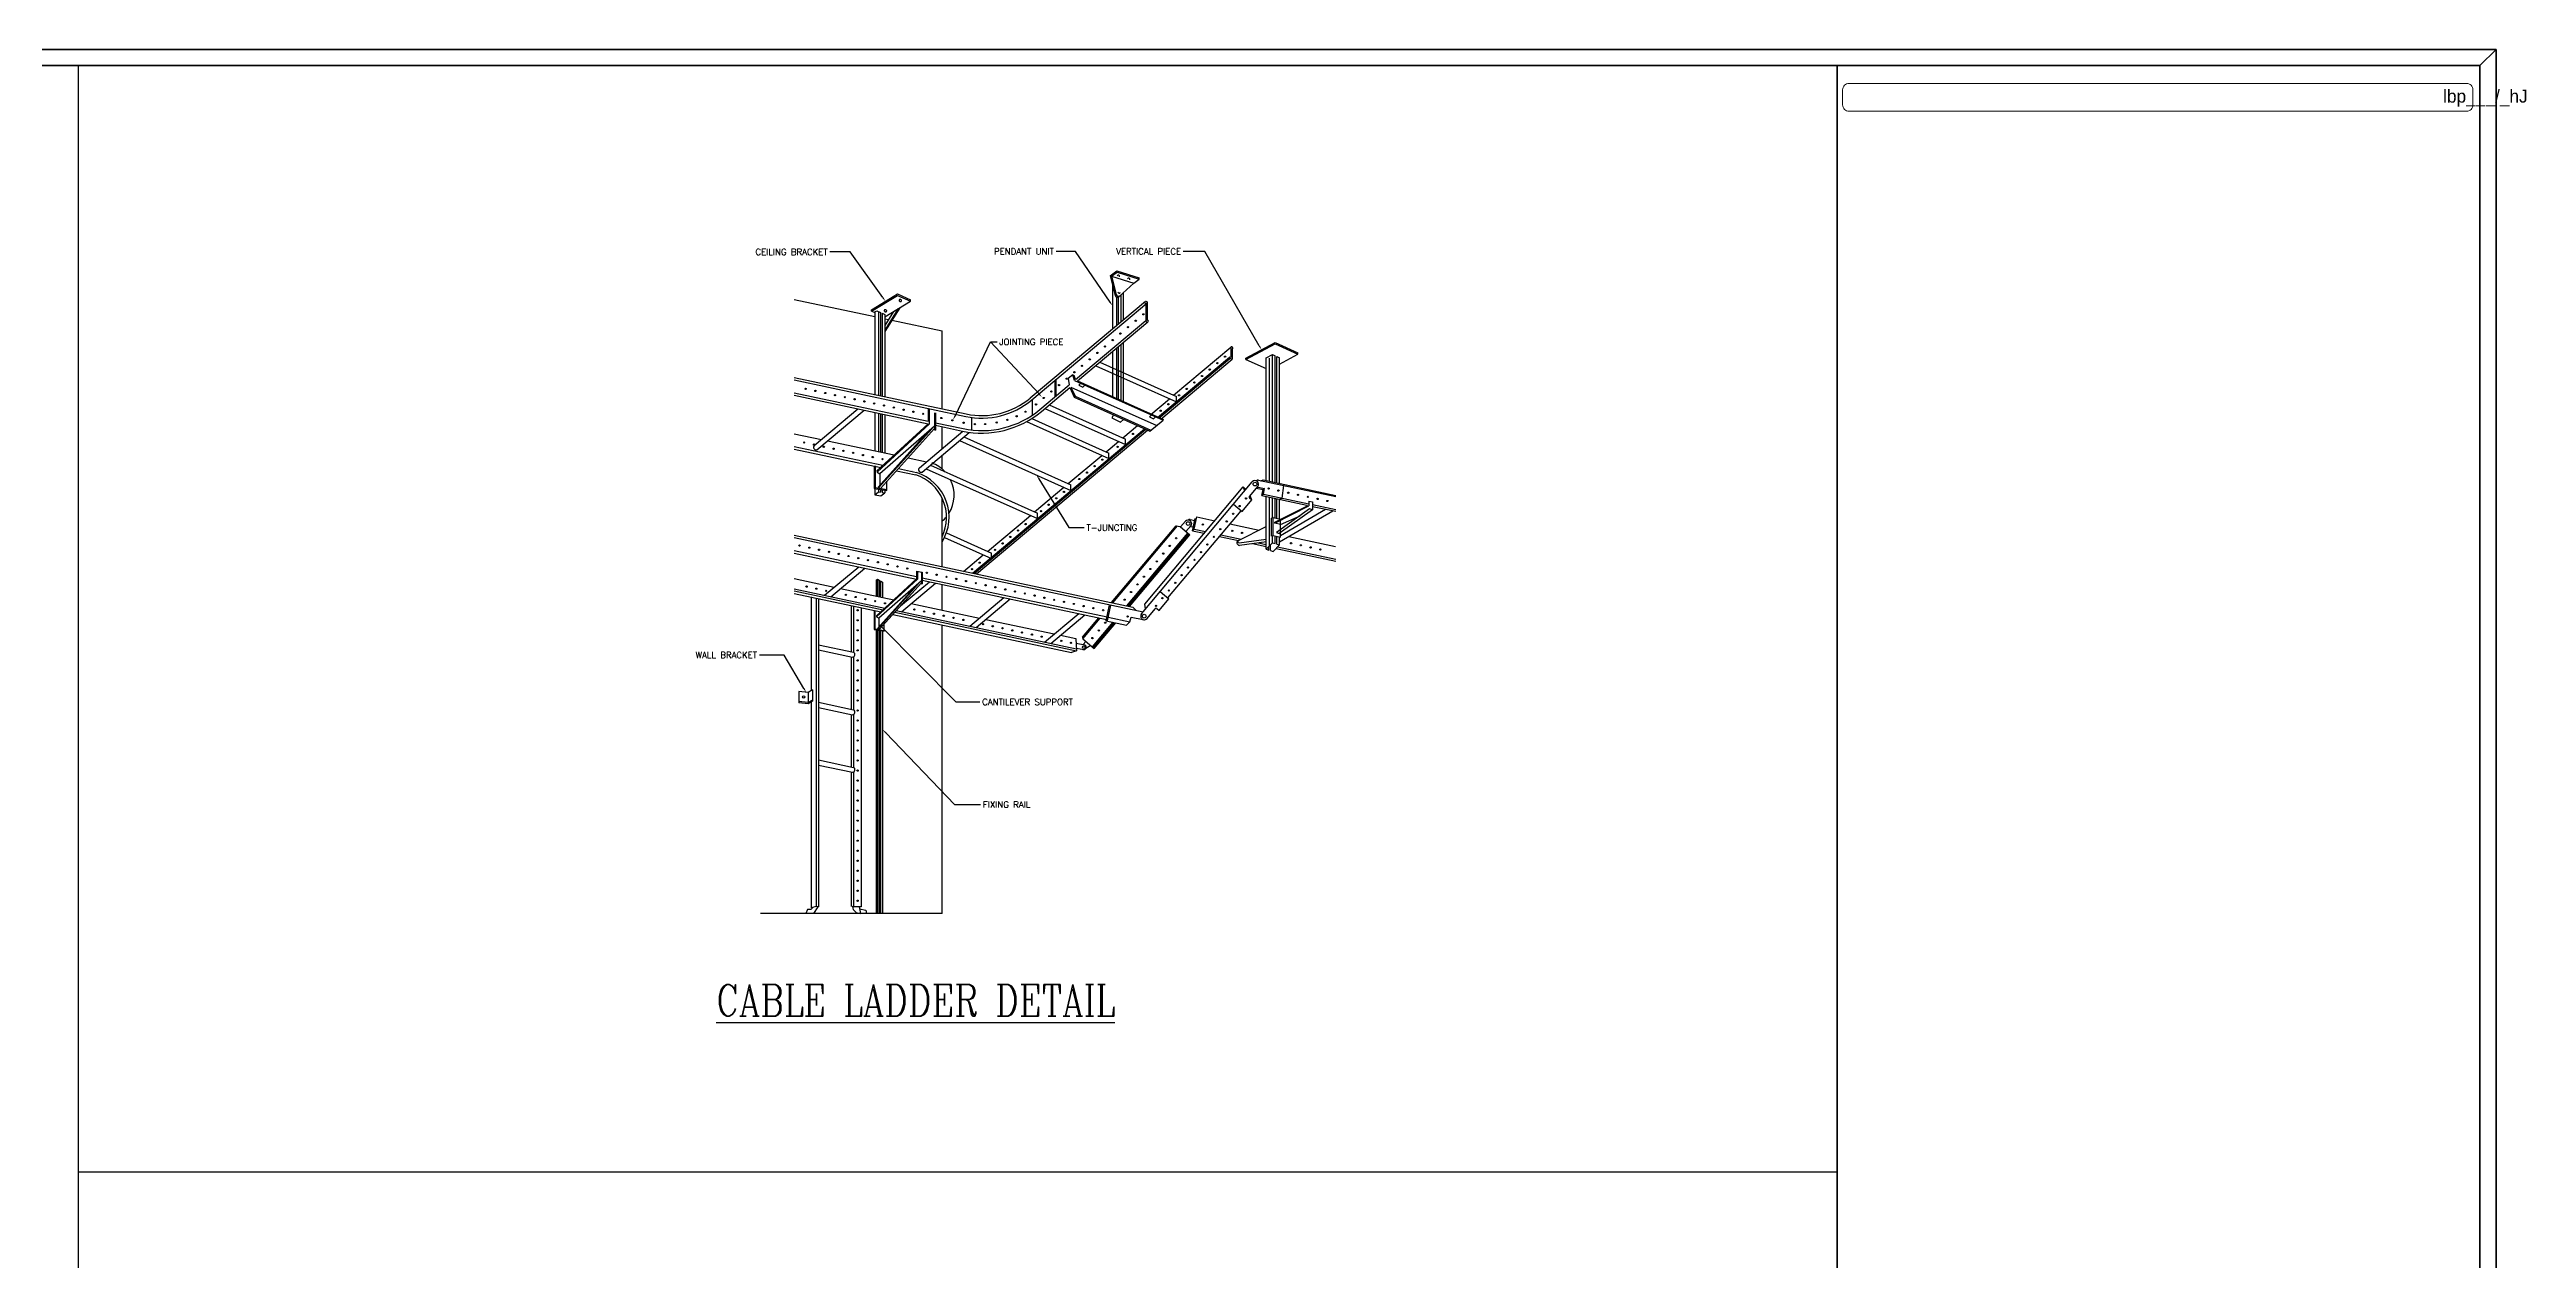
# Model space of a CAD drawing. Extents: x -508 to 92, y -98 to -31.
# Drawn here: x -103.3 to -41, y -61.6 to -31.1 of the extents above; entities that cross this region are included whole.
import ezdxf
from ezdxf.enums import TextEntityAlignment as Align

# ---------------------------------------------------------------- set-up
doc = ezdxf.new("R2010")
doc.units = 0
doc.header["$MEASUREMENT"] = 0
doc.linetypes.add('DASHED', pattern=[19.05, 12.7, -6.35])
doc.layers.get('0').update_dxf_attribs({"linetype": 'CONTINUOUS', "lineweight": 30})
doc.layers.add('E-P-TXT', color=11, linetype='CONTINUOUS')
doc.layers.add('UG-BORDER', color=20, linetype='CONTINUOUS', lineweight=80)
doc.layers.add('UG-Khartosha', color=11, linetype='CONTINUOUS', lineweight=20)
doc.styles.add('ARAB', font='sosa.shx', dxfattribs={"width": 0.9, "height": 0.07})
doc.styles.add('ROMANC', font='ROMANC')
doc.styles.add('S', font='ROMANS')

# ---------------------------------------------------------------- blocks, each defined once
blk = doc.blocks.new('A$C476D1BCC')
at = {"layer": 'UG-Khartosha', "color": 14}
blk.add_lwpolyline([(-0.15879, -0.00448), (-0.00341, -0.00448, -0.414214), (-0.00178, -0.00611), (-0.00178, -0.00985, -0.414214), (-0.00341, -0.01148), (-0.15879, -0.01148, -0.414214), (-0.16042, -0.00985), (-0.16042, -0.00611, -0.414214)], format="xyb", close=True, dxfattribs=at)
at = {"layer": 'UG-Khartosha', "style": 'ARAB'}
blk.add_text('lbp___/_hJ', height=0.003256, dxfattribs=at).set_placement((-0.00929, -0.00931))

msp = doc.modelspace()

# ---------------------------------------------------------------- linework, layer by layer
for p, q in [((-83.165, -36.234, 0.535), (-83.673, -36.234, 0.535)), ((-82.34, -37.385, 0.535), (-83.165, -36.234, 0.535)), ((-77.493, -36.223, 0.535), (-77.979, -36.223, 0.535)), ((-76.621, -37.5, 0.535), (-77.493, -36.223, 0.535)), ((-76.622, -36.836, 0.535), (-76.45, -36.711, 0.535)), ((-76.586, -36.849, 0.535), (-76.445, -36.746, 0.535)), ((-76.45, -36.711, 0.535), (-75.891, -36.884, 0.535)), ((-76.445, -36.746, 0.535), (-75.887, -36.919, 0.535)), ((-74.234, -36.223, 0.535), (-74.777, -36.223, 0.535)), ((-72.865, -38.599, 0.535), (-74.234, -36.223, 0.535)), ((-82.622, -37.69, 0.535), (-81.973, -37.294, 0.535)), ((-82.622, -37.725, 0.535), (-81.972, -37.329, 0.535)), ((-81.973, -37.294, 0.535), (-81.647, -37.441, 0.535)), ((-81.972, -37.329, 0.535), (-81.647, -37.476, 0.535)), ((-76.622, -36.836, 0.535), (-76.495, -37.33, 0.535)), ((-76.586, -36.849, 0.535), (-76.027, -37.023, 0.535)), ((-76.586, -36.849, 0.535), (-76.469, -37.306, 0.535)), ((-76.557, -37.087, 0.535), (-76.557, -38.169, 0.535)), ((-76.463, -37.37, 0.535), (-76.463, -38.089, 0.535)), ((-76.415, -37.375, 0.535), (-76.415, -38.05, 0.535)), ((-76.027, -37.023, 0.535), (-76.391, -37.361, 0.535)), ((-76.352, -37.325, 0.535), (-76.352, -37.997, 0.535)), ((-76.289, -37.271, 0.535), (-76.289, -37.944, 0.535)), ((-76.027, -37.023, 0.535), (-75.887, -36.919, 0.535)), ((-75.887, -36.919, 0.535), (-75.891, -36.884, 0.535)), ((-84.57, -37.433, 0.535), (-82.545, -37.864, 0.535)), ((-82.622, -37.725, 0.535), (-82.622, -37.69, 0.535)), ((-82.622, -37.725, 0.535), (-82.545, -37.76, 0.535)), ((-82.545, -37.742, 0.535), (-82.494, -37.715, 0.535)), ((-82.545, -37.742, 0.535), (-82.545, -39.823, 0.535)), ((-82.494, -37.715, 0.535), (-82.403, -37.756, 0.535)), ((-82.451, -37.739, 0.535), (-82.451, -39.843, 0.535)), ((-82.403, -37.756, 0.535), (-82.403, -39.853, 0.535)), ((-82.356, -37.777, 0.535), (-82.356, -39.863, 0.535)), ((-82.356, -37.777, 0.535), (-82.293, -37.806, 0.535)), ((-82.293, -37.87, 0.535), (-81.647, -37.476, 0.535)), ((-81.916, -37.64, 0.535), (-82.293, -38.241, 0.535)), ((-81.952, -37.662, 0.535), (-82.293, -38.206, 0.535)), ((-82.073, -37.735, 0.535), (-82.293, -38.087, 0.535)), ((-82.293, -37.806, 0.535), (-82.293, -39.876, 0.535)), ((-82.293, -37.918, 0.535), (-82.199, -37.938, 0.535)), ((-82.114, -37.956, 0.535), (-80.849, -38.225, 0.535)), ((-81.647, -37.476, 0.535), (-81.647, -37.441, 0.535)), ((-78.634, -39.911, 0.535), (-75.733, -37.477, 0.535)), ((-78.594, -39.96, 0.535), (-75.695, -37.528, 0.535)), ((-77.491, -39.446, 0.535), (-75.72, -37.96, 0.535)), ((-77.437, -39.483, 0.535), (-75.667, -37.998, 0.535)), ((-75.72, -37.548, 0.535), (-75.72, -37.966, 0.535)), ((-75.688, -37.518, 0.535), (-75.688, -37.945, 0.535)), ((-80.849, -40.183, 0.535), (-80.849, -38.225, 0.535)), ((-80.522, -40.365, 0.535), (-79.628, -38.498, 0.535)), ((-78.409, -39.81, 0.535), (-79.628, -38.498, 0.535)), ((-79.628, -38.498, 0.535), (-79.467, -38.498, 0.535)), ((-76.415, -38.626, 0.535), (-76.415, -39.94, 0.535)), ((-76.352, -38.573, 0.535), (-76.352, -39.969, 0.535)), ((-76.289, -38.52, 0.535), (-76.289, -39.997, 0.535)), ((-75.021, -39.841, 0.535), (-73.58, -38.632, 0.535)), ((-73.58, -38.632, 0.535), (-73.58, -38.893, 0.535)), ((-73.201, -38.906, 0.535), (-72.467, -38.516, 0.535)), ((-73.201, -38.942, 0.535), (-72.466, -38.551, 0.535)), ((-72.467, -38.516, 0.535), (-71.893, -38.776, 0.535)), ((-72.466, -38.551, 0.535), (-71.893, -38.811, 0.535)), ((-76.982, -39.101, 0.535), (-74.952, -40.01, 0.535)), ((-76.875, -39.011, 0.535), (-74.952, -39.872, 0.535)), ((-76.557, -38.745, 0.535), (-76.557, -39.877, 0.535)), ((-76.463, -38.665, 0.535), (-76.463, -39.919, 0.535)), ((-75.423, -40.405, 0.535), (-73.611, -38.884, 0.535)), ((-75.391, -40.419, 0.535), (-73.603, -38.919, 0.535)), ((-75.343, -40.441, 0.535), (-73.549, -38.935, 0.535)), ((-73.58, -38.893, 0.535), (-73.611, -38.884, 0.535)), ((-73.549, -38.935, 0.535), (-73.603, -38.919, 0.535)), ((-73.549, -38.685, 0.535), (-73.549, -38.935, 0.535)), ((-73.201, -38.942, 0.535), (-73.201, -38.906, 0.535)), ((-73.201, -38.942, 0.535), (-72.689, -39.173, 0.535)), ((-72.689, -38.903, 0.535), (-72.532, -38.819, 0.535)), ((-72.689, -41.989, 0.535), (-72.689, -38.903, 0.535)), ((-72.532, -42.023, 0.535), (-72.532, -38.819, 0.535)), ((-72.532, -38.819, 0.535), (-72.469, -38.848, 0.535)), ((-72.469, -42.036, 0.535), (-72.469, -38.848, 0.535)), ((-72.422, -42.046, 0.535), (-72.422, -38.869, 0.535)), ((-72.422, -38.869, 0.535), (-72.359, -38.898, 0.535)), ((-72.359, -39.058, 0.535), (-71.893, -38.811, 0.535)), ((-72.359, -42.059, 0.535), (-72.359, -38.898, 0.535)), ((-71.893, -38.811, 0.535), (-71.893, -38.776, 0.535)), ((-84.57, -39.392, 0.535), (-80.242, -40.312, 0.535)), ((-84.57, -39.456, 0.535), (-80.255, -40.374, 0.535)), ((-84.57, -39.778, 0.535), (-81.199, -40.495, 0.535)), ((-84.57, -39.843, 0.535), (-81.199, -40.56, 0.535)), ((-78.391, -40.201, 0.535), (-77.653, -39.581, 0.535)), ((-78.351, -40.249, 0.535), (-77.636, -39.65, 0.535)), ((-78.006, -39.878, 0.535), (-78.006, -39.466, 0.535)), ((-77.974, -39.851, 0.535), (-77.974, -39.44, 0.535)), ((-77.56, -39.325, 0.535), (-77.672, -39.417, 0.535)), ((-77.672, -39.417, 0.535), (-77.653, -39.581, 0.535)), ((-77.636, -39.65, 0.535), (-77.527, -39.891, 0.535)), ((-77.607, -39.637, 0.535), (-75.447, -40.604, 0.535)), ((-77.607, -39.637, 0.535), (-77.503, -39.867, 0.535)), ((-77.56, -39.325, 0.535), (-77.522, -39.344, 0.535)), ((-77.517, -39.468, 0.535), (-77.56, -39.325, 0.535)), ((-77.527, -39.891, 0.535), (-75.616, -40.746, 0.535)), ((-77.491, -39.446, 0.535), (-77.522, -39.344, 0.535)), ((-77.517, -39.468, 0.535), (-75.284, -40.467, 0.535)), ((-77.503, -39.867, 0.535), (-75.596, -40.72, 0.535)), ((-77.437, -39.483, 0.535), (-75.276, -40.45, 0.535)), ((-77.358, -39.539, 0.535), (-77.407, -39.589, 0.535)), ((-77.407, -39.589, 0.535), (-77.309, -39.636, 0.535)), ((-77.26, -39.587, 0.535), (-77.309, -39.636, 0.535)), ((-74.952, -40.01, 0.535), (-74.952, -39.872, 0.535)), ((-84.065, -41.105, 0.535), (-82.969, -40.183, 0.535)), ((-83.999, -41.214, 0.535), (-82.812, -40.217, 0.535)), ((-82.545, -40.274, 0.535), (-82.545, -41.24, 0.535)), ((-82.451, -40.294, 0.535), (-82.451, -41.26, 0.535)), ((-82.403, -40.304, 0.535), (-82.403, -41.27, 0.535)), ((-82.356, -40.314, 0.535), (-82.356, -41.28, 0.535)), ((-82.293, -40.327, 0.535), (-82.293, -41.294, 0.535)), ((-81.199, -40.173, 0.535), (-81.199, -40.495, 0.535)), ((-81.174, -40.173, 0.535), (-81.174, -40.571, 0.535)), ((-81.043, -40.287, 0.535), (-81.043, -40.715, 0.535)), ((-81.018, -40.287, 0.535), (-81.018, -40.72, 0.535)), ((-80.104, -40.718, 0.535), (-80.104, -40.4, 0.535)), ((-78.724, -40.505, 0.535), (-76.649, -41.434, 0.535)), ((-78.591, -40.427, 0.535), (-76.649, -41.296, 0.535)), ((-78.574, -40.339, 0.535), (-78.574, -39.943, 0.535)), ((-78.26, -40.174, 0.535), (-76.23, -41.082, 0.535)), ((-78.153, -40.084, 0.535), (-76.23, -40.944, 0.535)), ((-76.535, -40.335, 0.535), (-76.58, -40.41, 0.535)), ((-76.58, -40.41, 0.535), (-76.356, -40.516, 0.535)), ((-76.356, -40.516, 0.535), (-76.281, -40.449, 0.535)), ((-75.579, -40.335, 0.535), (-75.628, -40.385, 0.535)), ((-75.628, -40.385, 0.535), (-75.53, -40.432, 0.535)), ((-75.616, -40.746, 0.535), (-75.284, -40.467, 0.535)), ((-75.599, -40.326, 0.535), (-75.128, -39.931, 0.535)), ((-75.481, -40.383, 0.535), (-75.53, -40.432, 0.535)), ((-84.57, -40.809, 0.535), (-83.886, -40.955, 0.535)), ((-84.57, -41.131, 0.535), (-82.337, -41.605, 0.535)), ((-83.73, -40.988, 0.535), (-82.054, -41.345, 0.535)), ((-81.199, -40.56, 0.535), (-82.491, -41.747, 0.535)), ((-81.174, -40.571, 0.535), (-82.486, -41.776, 0.535)), ((-81.221, -40.779, 0.535), (-82.458, -42.153, 0.535)), ((-81.103, -40.677, 0.535), (-82.449, -42.171, 0.535)), ((-81.043, -40.622, 0.535), (-82.414, -41.82, 0.535)), ((-81.043, -40.681, 0.535), (-82.401, -42.188, 0.535)), ((-81.419, -41.668, 0.535), (-80.323, -40.746, 0.535)), ((-81.353, -41.777, 0.535), (-80.166, -40.78, 0.535)), ((-81.043, -40.715, 0.535), (-81.018, -40.72, 0.535)), ((-81.018, -40.534, 0.535), (-80.321, -40.682, 0.535)), ((-81.018, -40.598, 0.535), (-80.334, -40.744, 0.535)), ((-80.849, -41.189, 0.535), (-80.849, -40.634, 0.535)), ((-80.407, -40.982, 0.535), (-77.605, -42.236, 0.535)), ((-80.3, -40.892, 0.535), (-77.605, -42.098, 0.535)), ((-80.084, -44.316, 0.535), (-75.755, -40.684, 0.535)), ((-80.045, -44.324, 0.535), (-75.723, -40.698, 0.535)), ((-79.987, -44.337, 0.535), (-75.675, -40.719, 0.535)), ((-76.718, -41.265, 0.535), (-76.406, -41.003, 0.535)), ((-76.299, -40.913, 0.535), (-75.931, -40.605, 0.535)), ((-76.23, -41.082, 0.535), (-76.23, -40.944, 0.535)), ((-84.57, -41.195, 0.535), (-82.394, -41.657, 0.535)), ((-82.561, -41.622, 0.535), (-82.561, -42.187, 0.535)), ((-82.536, -41.622, 0.535), (-82.536, -42.166, 0.535)), ((-82.491, -41.747, 0.535), (-82.485, -41.775, 0.535)), ((-81.998, -41.741, 0.535), (-81.512, -41.845, 0.535)), ((-81.95, -41.687, 0.535), (-81.496, -41.784, 0.535)), ((-81.707, -41.418, 0.535), (-81.24, -41.518, 0.535)), ((-81.252, -41.692, 0.535), (-78.451, -42.945, 0.535)), ((-81.145, -41.602, 0.535), (-78.451, -42.807, 0.535)), ((-80.849, -41.697, 0.535), (-80.849, -41.353, 0.535)), ((-77.673, -42.067, 0.535), (-76.825, -41.355, 0.535)), ((-76.649, -41.434, 0.535), (-76.649, -41.296, 0.535)), ((-82.561, -42.187, 0.535), (-82.239, -42.24, 0.535)), ((-82.545, -42.19, 0.535), (-82.545, -42.345, 0.535)), ((-82.545, -42.345, 0.535), (-82.451, -42.275, 0.535)), ((-82.545, -42.345, 0.535), (-82.389, -42.371, 0.535)), ((-82.536, -42.166, 0.535), (-82.235, -42.215, 0.535)), ((-82.485, -41.775, 0.535), (-82.414, -41.82, 0.535)), ((-82.458, -42.153, 0.535), (-82.449, -42.171, 0.535)), ((-82.451, -42.206, 0.535), (-82.451, -42.275, 0.535)), ((-82.451, -42.275, 0.535), (-82.403, -42.282, 0.535)), ((-82.449, -42.171, 0.535), (-82.426, -42.184, 0.535)), ((-82.414, -41.82, 0.535), (-82.414, -42.105, 0.535)), ((-82.403, -42.213, 0.535), (-82.403, -42.282, 0.535)), ((-82.389, -42.371, 0.535), (-82.293, -42.3, 0.535)), ((-82.356, -42.221, 0.535), (-82.356, -42.29, 0.535)), ((-82.356, -42.29, 0.535), (-82.293, -42.3, 0.535)), ((-82.293, -42.231, 0.535), (-82.293, -42.3, 0.535)), ((-82.239, -42.24, 0.535), (-82.239, -42.008, 0.535)), ((-78.519, -42.776, 0.535), (-77.781, -42.157, 0.535)), ((-78.413, -41.945, 0.535), (-77.66, -43.174, 0.535)), ((-77.605, -42.236, 0.535), (-77.605, -42.098, 0.535)), ((-75.831, -45.345, 0.535), (-73.041, -42.019, 0.535)), ((-75.746, -45.096, 0.535), (-73.274, -42.149, 0.535)), ((-73.274, -42.149, 0.535), (-73.202, -42.211, 0.535)), ((-73.231, -42.246, 0.535), (-73.274, -42.149, 0.535)), ((-72.906, -42.138, 0.535), (-73.113, -42.38, 0.535)), ((-73.052, -42.473, 0.535), (-73.095, -42.377, 0.535)), ((-72.941, -42.18, 0.535), (-72.766, -42.217, 0.535)), ((-72.893, -42.158, 0.535), (-72.731, -42.192, 0.535)), ((-72.882, -41.98, 0.535), (-70.936, -42.393, 0.535)), ((-72.822, -41.993, 0.535), (-72.768, -41.972, 0.535)), ((-72.798, -42.369, 0.535), (-72.766, -42.217, 0.535)), ((-72.76, -42.328, 0.535), (-72.798, -42.369, 0.535)), ((-72.798, -42.369, 0.535), (-71.667, -42.609, 0.535)), ((-72.768, -41.972, 0.535), (-70.936, -42.361, 0.535)), ((-72.731, -42.192, 0.535), (-72.766, -42.217, 0.535)), ((-72.76, -42.328, 0.535), (-72.731, -42.192, 0.535)), ((-72.76, -42.328, 0.535), (-71.616, -42.571, 0.535)), ((-72.689, -43.717, 0.535), (-72.689, -42.392, 0.535)), ((-72.286, -42.429, 0.535), (-72.244, -42.116, 0.535)), ((-80.849, -44.153, 0.535), (-80.849, -42.426, 0.535)), ((-79.705, -43.771, 0.535), (-78.626, -42.867, 0.535)), ((-78.451, -42.945, 0.535), (-78.451, -42.807, 0.535)), ((-75.166, -44.944, 0.535), (-73.323, -42.748, 0.535)), ((-74.844, -43.157, 0.535), (-74.725, -43.013, 0.535)), ((-74.607, -42.969, 0.535), (-74.49, -42.995, 0.535)), ((-74.545, -43.251, 0.535), (-74.479, -42.943, 0.535)), ((-74.506, -43.211, 0.535), (-74.441, -42.903, 0.535)), ((-74.441, -42.903, 0.535), (-73.987, -42.999, 0.535)), ((-73.518, -42.581, 0.535), (-73.299, -42.768, 0.535)), ((-73.299, -42.768, 0.535), (-73.052, -42.473, 0.535)), ((-73.109, -42.424, 0.535), (-73.052, -42.473, 0.535)), ((-72.518, -42.92, 0.535), (-72.561, -42.935, 0.535)), ((-72.561, -43.386, 0.535), (-72.561, -42.935, 0.535)), ((-72.532, -42.924, 0.535), (-72.532, -42.425, 0.535)), ((-72.518, -43.371, 0.535), (-72.518, -42.92, 0.535)), ((-72.518, -42.92, 0.535), (-72.329, -42.96, 0.535)), ((-72.474, -43.059, 0.535), (-71.616, -42.628, 0.535)), ((-72.474, -43.038, 0.535), (-71.667, -42.632, 0.535)), ((-72.469, -42.93, 0.535), (-72.469, -42.439, 0.535)), ((-71.598, -42.701, 0.535), (-72.43, -43.297, 0.535)), ((-72.422, -42.94, 0.535), (-72.422, -42.449, 0.535)), ((-71.522, -42.722, 0.535), (-72.364, -43.325, 0.535)), ((-72.359, -42.954, 0.535), (-72.359, -42.462, 0.535)), ((-72.359, -43.531, 0.535), (-71.012, -42.748, 0.535)), ((-72.286, -42.429, 0.535), (-72.354, -42.463, 0.535)), ((-72.33, -43.097, 0.535), (-71.838, -42.873, 0.535)), ((-72.329, -43.368, 0.535), (-71.196, -42.709, 0.535)), ((-72.329, -43.411, 0.535), (-72.329, -42.96, 0.535)), ((-71.667, -42.609, 0.535), (-71.667, -42.632, 0.535)), ((-71.616, -42.507, 0.535), (-71.616, -42.628, 0.535)), ((-71.616, -42.507, 0.535), (-71.522, -42.527, 0.535)), ((-71.522, -42.722, 0.535), (-71.598, -42.701, 0.535)), ((-71.522, -42.527, 0.535), (-71.522, -42.722, 0.535)), ((-71.522, -42.592, 0.535), (-70.936, -42.715, 0.535)), ((-71.522, -42.64, 0.535), (-70.936, -42.763, 0.535)), ((-84.57, -43.362, 0.535), (-76.045, -45.175, 0.535)), ((-84.57, -43.426, 0.535), (-75.789, -45.294, 0.535)), ((-80.789, -43.424, 0.535), (-79.604, -43.954, 0.535)), ((-80.741, -43.308, 0.535), (-79.604, -43.816, 0.535)), ((-77.66, -43.174, 0.535), (-77.273, -43.174, 0.535)), ((-76.583, -45.061, 0.535), (-74.957, -43.125, 0.535)), ((-76.548, -45.068, 0.535), (-74.923, -43.132, 0.535)), ((-76.199, -45.143, 0.535), (-74.663, -43.313, 0.535)), ((-76.164, -45.15, 0.535), (-74.639, -43.334, 0.535)), ((-76.13, -45.157, 0.535), (-74.615, -43.354, 0.535)), ((-74.957, -43.125, 0.535), (-74.856, -43.147, 0.535)), ((-74.856, -43.147, 0.535), (-74.615, -43.354, 0.535)), ((-74.59, -43.132, 0.535), (-74.71, -43.272, 0.535)), ((-74.597, -43.141, 0.535), (-74.525, -43.157, 0.535)), ((-74.506, -43.211, 0.535), (-74.545, -43.251, 0.535)), ((-74.545, -43.251, 0.535), (-74.251, -43.314, 0.535)), ((-74.506, -43.211, 0.535), (-74.216, -43.273, 0.535)), ((-73.867, -43.395, 0.535), (-73.39, -43.497, 0.535)), ((-73.832, -43.354, 0.535), (-73.323, -43.463, 0.535)), ((-73.603, -43.081, 0.535), (-72.872, -43.236, 0.535)), ((-73.39, -43.497, 0.535), (-72.689, -43.144, 0.535)), ((-73.375, -43.556, 0.535), (-72.689, -43.462, 0.535)), ((-73.366, -43.619, 0.535), (-72.681, -43.524, 0.535)), ((-73.032, -43.573, 0.535), (-72.689, -43.646, 0.535)), ((-72.894, -43.554, 0.535), (-72.689, -43.597, 0.535)), ((-72.689, -43.717, 0.535), (-72.532, -43.554, 0.535)), ((-72.579, -43.752, 0.535), (-72.579, -43.603, 0.535)), ((-72.518, -43.371, 0.535), (-72.561, -43.386, 0.535)), ((-72.532, -43.554, 0.535), (-72.532, -43.375, 0.535)), ((-72.532, -43.554, 0.535), (-72.469, -43.575, 0.535)), ((-72.518, -43.371, 0.535), (-72.329, -43.411, 0.535)), ((-72.516, -43.772, 0.535), (-72.359, -43.61, 0.535)), ((-72.474, -43.059, 0.535), (-72.474, -43.038, 0.535)), ((-72.33, -43.097, 0.535), (-72.474, -43.059, 0.535)), ((-72.469, -43.575, 0.535), (-72.469, -43.381, 0.535)), ((-72.43, -43.297, 0.535), (-72.364, -43.325, 0.535)), ((-72.422, -43.59, 0.535), (-72.422, -43.391, 0.535)), ((-72.422, -43.59, 0.535), (-72.359, -43.61, 0.535)), ((-72.359, -43.61, 0.535), (-72.359, -43.405, 0.535)), ((-72.329, -43.352, 0.535), (-72.309, -43.356, 0.535)), ((-72.125, -43.395, 0.535), (-70.943, -43.645, 0.535)), ((-84.57, -43.748, 0.535), (-81.491, -44.403, 0.535)), ((-84.57, -43.813, 0.535), (-81.494, -44.467, 0.535)), ((-83.807, -44.877, 0.535), (-82.949, -44.157, 0.535)), ((-83.65, -44.911, 0.535), (-82.792, -44.191, 0.535)), ((-80.307, -44.277, 0.535), (-79.812, -43.862, 0.535)), ((-79.604, -43.954, 0.535), (-79.604, -43.816, 0.535)), ((-72.689, -43.717, 0.535), (-72.626, -43.737, 0.535)), ((-72.626, -43.737, 0.535), (-72.626, -43.652, 0.535)), ((-72.579, -43.752, 0.535), (-72.516, -43.772, 0.535)), ((-72.444, -43.698, 0.535), (-70.936, -44.017, 0.535)), ((-72.405, -43.658, 0.535), (-70.936, -43.969, 0.535)), ((-84.57, -44.457, 0.535), (-83.562, -44.672, 0.535)), ((-84.57, -44.715, 0.535), (-82.292, -45.2, 0.535)), ((-84.57, -44.763, 0.535), (-82.334, -45.239, 0.535)), ((-84.57, -44.828, 0.535), (-82.391, -45.291, 0.535)), ((-83.405, -44.705, 0.535), (-82.064, -44.991, 0.535)), ((-82.509, -44.498, 0.535), (-82.471, -44.474, 0.535)), ((-82.509, -44.498, 0.535), (-82.509, -44.896, 0.535)), ((-81.491, -44.465, 0.535), (-82.503, -45.394, 0.535)), ((-81.471, -44.473, 0.535), (-82.499, -45.417, 0.535)), ((-81.508, -44.636, 0.535), (-82.477, -45.713, 0.535)), ((-82.471, -44.474, 0.535), (-82.434, -44.495, 0.535)), ((-82.471, -44.474, 0.535), (-82.471, -44.904, 0.535)), ((-81.416, -44.557, 0.535), (-82.47, -45.726, 0.535)), ((-81.369, -44.513, 0.535), (-82.443, -45.451, 0.535)), ((-82.434, -44.495, 0.535), (-82.434, -44.912, 0.535)), ((-82.434, -44.515, 0.535), (-82.397, -44.536, 0.535)), ((-81.369, -44.559, 0.535), (-82.432, -45.74, 0.535)), ((-82.397, -44.516, 0.535), (-82.348, -44.543, 0.535)), ((-82.397, -44.516, 0.535), (-82.397, -44.92, 0.535)), ((-82.348, -44.543, 0.535), (-82.348, -44.93, 0.535)), ((-81.895, -45.144, 0.535), (-81.17, -44.536, 0.535)), ((-81.872, -45.289, 0.535), (-81.014, -44.569, 0.535)), ((-81.491, -44.269, 0.535), (-81.349, -44.298, 0.535)), ((-81.491, -44.269, 0.535), (-81.491, -44.465, 0.535)), ((-81.471, -44.273, 0.535), (-81.471, -44.473, 0.535)), ((-81.369, -44.294, 0.535), (-81.369, -44.586, 0.535)), ((-81.369, -44.586, 0.535), (-81.349, -44.59, 0.535)), ((-81.349, -44.298, 0.535), (-81.349, -44.59, 0.535)), ((-81.349, -44.433, 0.535), (-76.698, -45.422, 0.535)), ((-81.349, -44.498, 0.535), (-76.711, -45.484, 0.535)), ((-80.849, -45.249, 0.535), (-80.849, -44.604, 0.535)), ((-75.359, -44.781, 0.535), (-75.142, -44.964, 0.535)), ((-84.147, -44.918, 0.535), (-84.147, -47.28, 0.535)), ((-84.021, -44.945, 0.535), (-84.021, -52.717, 0.535)), ((-83.958, -44.958, 0.535), (-83.958, -52.717, 0.535)), ((-83.139, -45.132, 0.535), (-83.139, -46.295, 0.535)), ((-83.076, -45.146, 0.535), (-83.076, -46.308, 0.535)), ((-82.887, -45.186, 0.535), (-82.887, -52.717, 0.535)), ((-82.557, -45.256, 0.535), (-82.557, -45.739, 0.535)), ((-82.538, -45.26, 0.535), (-82.538, -45.723, 0.535)), ((-82.503, -45.394, 0.535), (-82.498, -45.417, 0.535)), ((-82.498, -45.417, 0.535), (-82.443, -45.451, 0.535)), ((-82.443, -45.451, 0.535), (-82.443, -45.674, 0.535)), ((-82.087, -45.356, 0.535), (-77.593, -46.313, 0.535)), ((-82.038, -45.302, 0.535), (-77.466, -46.275, 0.535)), ((-82.001, -45.262, 0.535), (-77.469, -46.226, 0.535)), ((-81.627, -45.084, 0.535), (-79.905, -45.45, 0.535)), ((-80.15, -45.655, 0.535), (-79.292, -44.935, 0.535)), ((-79.993, -45.688, 0.535), (-79.135, -44.969, 0.535)), ((-79.749, -45.483, 0.535), (-78.024, -45.85, 0.535)), ((-78.268, -46.055, 0.535), (-77.41, -45.335, 0.535)), ((-78.112, -46.089, 0.535), (-77.254, -45.369, 0.535)), ((-77.311, -45.927, 0.535), (-76.904, -45.443, 0.535)), ((-77.308, -45.973, 0.535), (-76.869, -45.45, 0.535)), ((-76.718, -45.515, 0.535), (-76.633, -45.114, 0.535)), ((-76.687, -45.521, 0.535), (-76.602, -45.121, 0.535)), ((-76.667, -45.429, 0.535), (-76.12, -45.546, 0.535)), ((-76.12, -45.546, 0.535), (-76.094, -45.423, 0.535)), ((-76.094, -45.423, 0.535), (-75.788, -45.488, 0.535)), ((-75.968, -45.256, 0.535), (-76.045, -45.175, 0.535)), ((-75.725, -45.218, 0.535), (-75.746, -45.096, 0.535)), ((-75.691, -45.458, 0.535), (-75.487, -45.215, 0.535)), ((-75.442, -45.211, 0.535), (-75.388, -45.257, 0.535)), ((-75.388, -45.257, 0.535), (-75.142, -44.964, 0.535)), ((-83.958, -46.121, 0.535), (-83.076, -46.308, 0.535)), ((-82.557, -45.739, 0.535), (-82.305, -45.781, 0.535)), ((-82.538, -45.723, 0.535), (-82.305, -45.761, 0.535)), ((-82.509, -45.747, 0.535), (-82.509, -52.881, 0.535)), ((-82.477, -45.713, 0.535), (-82.47, -45.726, 0.535)), ((-82.471, -45.753, 0.535), (-82.471, -52.881, 0.535)), ((-82.471, -45.753, 0.535), (-82.471, -45.808, 0.535)), ((-82.47, -45.726, 0.535), (-82.452, -45.737, 0.535)), ((-82.434, -45.76, 0.535), (-82.434, -52.881, 0.535)), ((-82.434, -45.76, 0.535), (-82.434, -45.814, 0.535)), ((-82.397, -45.766, 0.535), (-82.397, -52.881, 0.535)), ((-82.397, -45.766, 0.535), (-82.397, -45.819, 0.535)), ((-82.363, -45.68, 0.535), (-80.504, -47.559, 0.535)), ((-82.348, -45.774, 0.535), (-82.348, -52.881, 0.535)), ((-82.348, -45.774, 0.535), (-82.348, -45.827, 0.535)), ((-82.305, -45.781, 0.535), (-82.305, -45.599, 0.535)), ((-80.849, -52.881, 0.535), (-80.849, -45.62, 0.535)), ((-77.868, -45.884, 0.535), (-77.48, -45.966, 0.535)), ((-77.48, -45.966, 0.535), (-77.466, -46.275, 0.535)), ((-77.475, -46.081, 0.535), (-77.259, -46.124, 0.535)), ((-77.311, -45.927, 0.535), (-77.308, -45.973, 0.535)), ((-77.308, -45.973, 0.535), (-77.018, -46.216, 0.535)), ((-77.227, -46.041, 0.535), (-77.297, -46.117, 0.535)), ((-77.067, -46.175, 0.535), (-76.543, -45.552, 0.535)), ((-77.043, -46.196, 0.535), (-76.508, -45.56, 0.535)), ((-77.018, -46.216, 0.535), (-76.474, -45.567, 0.535)), ((-76.718, -45.515, 0.535), (-76.205, -45.625, 0.535)), ((-76.12, -45.546, 0.535), (-76.205, -45.625, 0.535)), ((-84.824, -46.38, 0.535), (-85.449, -46.38, 0.535)), ((-84.329, -47.219, 0.535), (-84.824, -46.38, 0.535)), ((-83.958, -46.249, 0.535), (-83.104, -46.431, 0.535)), ((-83.139, -46.424, 0.535), (-83.139, -47.744, 0.535)), ((-83.076, -46.423, 0.535), (-83.076, -47.758, 0.535)), ((-77.466, -46.275, 0.535), (-77.593, -46.313, 0.535)), ((-77.47, -46.204, 0.535), (-77.284, -46.241, 0.535)), ((-77.108, -46.141, 0.535), (-77.233, -46.218, 0.535)), ((-84.457, -47.294, 0.535), (-84.457, -47.58, 0.535)), ((-84.222, -47.323, 0.535), (-84.457, -47.294, 0.535)), ((-84.111, -47.259, 0.535), (-84.222, -47.323, 0.535)), ((-84.222, -47.323, 0.535), (-84.222, -47.608, 0.535)), ((-84.111, -47.259, 0.535), (-84.111, -47.544, 0.535)), ((-84.222, -47.576, 0.535), (-84.457, -47.548, 0.535)), ((-84.222, -47.608, 0.535), (-84.457, -47.58, 0.535)), ((-84.111, -47.512, 0.535), (-84.222, -47.576, 0.535)), ((-84.111, -47.544, 0.535), (-84.222, -47.608, 0.535)), ((-84.147, -47.565, 0.535), (-84.147, -52.74, 0.535)), ((-83.958, -47.57, 0.535), (-83.076, -47.758, 0.535)), ((-83.958, -47.699, 0.535), (-83.104, -47.881, 0.535)), ((-83.139, -47.873, 0.535), (-83.139, -49.194, 0.535)), ((-83.076, -47.872, 0.535), (-83.076, -49.207, 0.535)), ((-80.504, -47.559, 0.535), (-79.896, -47.559, 0.535)), ((-82.269, -48.334, 0.535), (-80.538, -50.142, 0.535)), ((-83.958, -49.019, 0.535), (-83.076, -49.207, 0.535)), ((-83.958, -49.148, 0.535), (-83.104, -49.33, 0.535)), ((-83.139, -49.323, 0.535), (-83.139, -52.703, 0.535)), ((-83.076, -49.321, 0.535), (-83.076, -52.717, 0.535)), ((-80.538, -50.142, 0.535), (-79.879, -50.142, 0.535)), ((-80.849, -52.881, 0.535), (-85.424, -52.881, 0.535)), ((-84.237, -52.78, 0.535), (-84.283, -52.881, 0.535)), ((-84.154, -52.78, 0.535), (-84.237, -52.78, 0.535)), ((-84.092, -52.727, 0.535), (-84.154, -52.78, 0.535)), ((-84.021, -52.712, 0.535), (-84.147, -52.74, 0.535)), ((-83.975, -52.715, 0.535), (-84.086, -52.881, 0.535)), ((-83.958, -52.717, 0.535), (-84.021, -52.712, 0.535)), ((-83.076, -52.717, 0.535), (-83.139, -52.703, 0.535)), ((-82.887, -52.717, 0.535), (-83.076, -52.717, 0.535)), ((-82.938, -52.717, 0.535), (-82.906, -52.881, 0.535)), ((-82.928, -52.77, 0.535), (-82.767, -52.803, 0.535)), ((-82.767, -52.803, 0.535), (-82.749, -52.881, 0.535))]:
    msp.add_line(p, q)
at = {"linetype": 'DASHED'}
for p, q in [((-72.61, -42.006, 0.535), (-72.61, -38.91, 0.535)), ((-72.61, -43.635, 0.535), (-72.61, -42.409, 0.535))]:
    msp.add_line(p, q, dxfattribs=at)
at = {"elevation": 0.535}
for points in [[(-82.306, -37.707, 0.125844), (-82.307, -37.716, 0.105935), (-82.302, -37.726, 0.086234), (-82.294, -37.734, 0.076097), (-82.282, -37.74, 0.076097), (-82.269, -37.742, 0.086234), (-82.258, -37.74, 0.105935), (-82.248, -37.734, 0.125844), (-82.244, -37.726, 0.125844), (-82.243, -37.717, 0.105935), (-82.248, -37.706, 0.086234), (-82.256, -37.698, 0.076097), (-82.268, -37.693, 0.076097), (-82.281, -37.691, 0.086234), (-82.292, -37.693, 0.105935), (-82.301, -37.699, 0.125844)], [(-81.93, -37.448, 0.125844), (-81.931, -37.458, 0.105935), (-81.926, -37.468, 0.086234), (-81.918, -37.476, 0.076097), (-81.906, -37.482, 0.076097), (-81.893, -37.483, 0.086234), (-81.882, -37.481, 0.105935), (-81.872, -37.475, 0.125844), (-81.868, -37.467, 0.125844), (-81.867, -37.458, 0.105935), (-81.872, -37.448, 0.086234), (-81.88, -37.44, 0.076097), (-81.892, -37.434, 0.076097), (-81.905, -37.432, 0.086234), (-81.916, -37.434, 0.105935), (-81.925, -37.44, 0.125844)]]:
    msp.add_lwpolyline(points, format="xyb", close=True, dxfattribs=at)
for centre, radius in [((-75.974, -37.967, 0.535), 0.016), ((-75.781, -37.805, 0.535), 0.016), ((-75.717, -37.505, 0.535), 0.0315), ((-75.69, -37.976, 0.535), 0.0315), ((-76.746, -38.615, 0.535), 0.016), ((-76.553, -38.453, 0.535), 0.016), ((-76.36, -38.291, 0.535), 0.016), ((-76.167, -38.129, 0.535), 0.016), ((-77.518, -39.263, 0.535), 0.016), ((-77.325, -39.101, 0.535), 0.016), ((-77.132, -38.939, 0.535), 0.016), ((-76.939, -38.777, 0.535), 0.016), ((-74.113, -39.196, 0.535), 0.016), ((-73.92, -39.034, 0.535), 0.016), ((-73.727, -38.871, 0.535), 0.016), ((-84.284, -39.681, 0.535), 0.016), ((-84.038, -39.734, 0.535), 0.016), ((-83.791, -39.786, 0.535), 0.016), ((-83.545, -39.839, 0.535), 0.016), ((-83.298, -39.891, 0.535), 0.016), ((-78.291, -39.911, 0.535), 0.016), ((-78.098, -39.749, 0.535), 0.016), ((-77.905, -39.587, 0.535), 0.016), ((-77.712, -39.425, 0.535), 0.016), ((-74.885, -39.844, 0.535), 0.016), ((-74.692, -39.682, 0.535), 0.016), ((-74.499, -39.52, 0.535), 0.016), ((-74.306, -39.358, 0.535), 0.016), ((-83.052, -39.944, 0.535), 0.016), ((-82.805, -39.996, 0.535), 0.016), ((-82.559, -40.048, 0.535), 0.016), ((-82.312, -40.101, 0.535), 0.016), ((-82.065, -40.153, 0.535), 0.016), ((-81.819, -40.206, 0.535), 0.016), ((-81.572, -40.258, 0.535), 0.016), ((-81.326, -40.311, 0.535), 0.016), ((-80.866, -40.415, 0.535), 0.016), ((-80.591, -40.474, 0.535), 0.016), ((-80.307, -40.533, 0.535), 0.016), ((-79.473, -40.529, 0.535), 0.016), ((-79.206, -40.461, 0.535), 0.016), ((-78.972, -40.371, 0.535), 0.016), ((-78.749, -40.256, 0.535), 0.016), ((-78.484, -40.073, 0.535), 0.016), ((-75.347, -40.231, 0.535), 0.016), ((-75.154, -40.069, 0.535), 0.016), ((-84.321, -41.032, 0.535), 0.016), ((-84.074, -41.084, 0.535), 0.016), ((-83.828, -41.137, 0.535), 0.016), ((-80.025, -40.567, 0.535), 0.016), ((-79.764, -40.566, 0.535), 0.016), ((-76.43, -41.14, 0.535), 0.016), ((-76.044, -40.816, 0.535), 0.016), ((-83.581, -41.189, 0.535), 0.016), ((-83.335, -41.242, 0.535), 0.016), ((-83.088, -41.294, 0.535), 0.016), ((-82.841, -41.347, 0.535), 0.016), ((-82.595, -41.399, 0.535), 0.016), ((-82.348, -41.451, 0.535), 0.016), ((-77.202, -41.788, 0.535), 0.016), ((-77.009, -41.626, 0.535), 0.016), ((-76.816, -41.464, 0.535), 0.016), ((-77.782, -42.274, 0.535), 0.016), ((-77.396, -41.95, 0.535), 0.016), ((-72.973, -42.078, 0.535), 0.0469), ((-72.63, -42.19, 0.535), 0.016), ((-72.383, -42.242, 0.535), 0.016), ((-72.136, -42.295, 0.535), 0.016), ((-71.89, -42.347, 0.535), 0.016), ((-71.643, -42.399, 0.535), 0.016), ((-78.361, -42.76, 0.535), 0.016), ((-78.168, -42.598, 0.535), 0.016), ((-77.975, -42.436, 0.535), 0.016), ((-73.684, -43.018, 0.535), 0.016), ((-73.522, -42.825, 0.535), 0.016), ((-73.36, -42.632, 0.535), 0.016), ((-73.198, -42.439, 0.535), 0.016), ((-71.397, -42.451, 0.535), 0.016), ((-71.15, -42.503, 0.535), 0.016), ((-84.438, -43.626, 0.535), 0.016), ((-79.327, -43.57, 0.535), 0.016), ((-79.133, -43.408, 0.535), 0.016), ((-78.94, -43.246, 0.535), 0.016), ((-78.747, -43.084, 0.535), 0.016), ((-75.12, -43.635, 0.535), 0.016), ((-74.958, -43.442, 0.535), 0.016), ((-74.657, -43.072, 0.535), 0.0469), ((-74.286, -43.097, 0.535), 0.016), ((-74.17, -43.597, 0.535), 0.016), ((-74.008, -43.404, 0.535), 0.016), ((-73.846, -43.211, 0.535), 0.016), ((-73.546, -43.254, 0.535), 0.016), ((-73.299, -43.306, 0.535), 0.016), ((-72.066, -43.567, 0.535), 0.016), ((-71.82, -43.619, 0.535), 0.016), ((-84.191, -43.678, 0.535), 0.016), ((-83.945, -43.731, 0.535), 0.016), ((-83.698, -43.783, 0.535), 0.016), ((-83.451, -43.836, 0.535), 0.016), ((-83.205, -43.888, 0.535), 0.016), ((-82.958, -43.941, 0.535), 0.016), ((-82.712, -43.993, 0.535), 0.016), ((-82.465, -44.046, 0.535), 0.016), ((-82.219, -44.098, 0.535), 0.016), ((-81.972, -44.15, 0.535), 0.016), ((-81.726, -44.203, 0.535), 0.016), ((-80.099, -44.219, 0.535), 0.016), ((-79.906, -44.056, 0.535), 0.016), ((-79.52, -43.732, 0.535), 0.016), ((-75.607, -44.215, 0.535), 0.016), ((-75.444, -44.022, 0.535), 0.016), ((-75.282, -43.828, 0.535), 0.016), ((-74.657, -44.177, 0.535), 0.016), ((-74.495, -43.983, 0.535), 0.016), ((-74.333, -43.79, 0.535), 0.016), ((-71.573, -43.672, 0.535), 0.016), ((-71.326, -43.724, 0.535), 0.016), ((-84.259, -44.658, 0.535), 0.016), ((-84.013, -44.71, 0.535), 0.016), ((-83.766, -44.763, 0.535), 0.016), ((-83.273, -44.868, 0.535), 0.016), ((-81.232, -44.308, 0.535), 0.016), ((-80.986, -44.36, 0.535), 0.016), ((-80.739, -44.413, 0.535), 0.016), ((-80.493, -44.465, 0.535), 0.016), ((-80.246, -44.518, 0.535), 0.016), ((-80, -44.57, 0.535), 0.016), ((-79.753, -44.623, 0.535), 0.016), ((-79.507, -44.675, 0.535), 0.016), ((-79.26, -44.728, 0.535), 0.016), ((-79.013, -44.78, 0.535), 0.016), ((-78.767, -44.832, 0.535), 0.016), ((-78.52, -44.885, 0.535), 0.016), ((-76.093, -44.794, 0.535), 0.016), ((-75.931, -44.601, 0.535), 0.016), ((-75.769, -44.408, 0.535), 0.016), ((-75.143, -44.756, 0.535), 0.016), ((-74.981, -44.563, 0.535), 0.016), ((-74.819, -44.37, 0.535), 0.016), ((-83.026, -44.92, 0.535), 0.016), ((-82.976, -45.254, 0.535), 0.016), ((-82.976, -45.506, 0.535), 0.016), ((-82.78, -44.973, 0.535), 0.016), ((-82.533, -45.025, 0.535), 0.016), ((-82.287, -45.078, 0.535), 0.016), ((-81.547, -45.235, 0.535), 0.016), ((-81.301, -45.287, 0.535), 0.016), ((-81.054, -45.34, 0.535), 0.016), ((-80.807, -45.392, 0.535), 0.016), ((-80.561, -45.445, 0.535), 0.016), ((-80.314, -45.497, 0.535), 0.016), ((-78.274, -44.937, 0.535), 0.016), ((-78.027, -44.99, 0.535), 0.016), ((-77.781, -45.042, 0.535), 0.016), ((-77.534, -45.095, 0.535), 0.016), ((-77.287, -45.147, 0.535), 0.016), ((-77.041, -45.2, 0.535), 0.016), ((-76.794, -45.252, 0.535), 0.016), ((-76.255, -44.987, 0.535), 0.016), ((-76.18, -45.409, 0.535), 0.016), ((-75.761, -45.401, 0.535), 0.0469), ((-75.467, -45.142, 0.535), 0.016), ((-75.305, -44.949, 0.535), 0.016), ((-82.976, -45.758, 0.535), 0.016), ((-82.976, -46.01, 0.535), 0.016), ((-79.821, -45.602, 0.535), 0.016), ((-79.575, -45.655, 0.535), 0.016), ((-79.328, -45.707, 0.535), 0.016), ((-79.082, -45.76, 0.535), 0.016), ((-78.835, -45.812, 0.535), 0.016), ((-78.588, -45.865, 0.535), 0.016), ((-78.342, -45.917, 0.535), 0.016), ((-77.849, -46.022, 0.535), 0.016), ((-77.602, -46.074, 0.535), 0.016), ((-77.066, -45.952, 0.535), 0.016), ((-76.903, -45.759, 0.535), 0.016), ((-76.741, -45.566, 0.535), 0.016), ((-82.976, -46.262, 0.535), 0.016), ((-82.976, -46.514, 0.535), 0.016), ((-82.976, -46.766, 0.535), 0.016), ((-77.281, -46.181, 0.535), 0.0339), ((-82.976, -47.019, 0.535), 0.016), ((-82.976, -47.271, 0.535), 0.016), ((-84.336, -47.434, 0.535), 0.0285), ((-82.976, -47.523, 0.535), 0.016), ((-82.976, -47.775, 0.535), 0.016), ((-82.976, -48.027, 0.535), 0.016), ((-82.976, -48.279, 0.535), 0.016), ((-82.976, -48.531, 0.535), 0.016), ((-82.976, -48.783, 0.535), 0.016), ((-82.976, -49.035, 0.535), 0.016), ((-82.976, -49.287, 0.535), 0.016), ((-82.976, -49.539, 0.535), 0.016), ((-82.976, -49.791, 0.535), 0.016), ((-82.976, -50.043, 0.535), 0.016), ((-82.976, -50.296, 0.535), 0.016), ((-82.976, -50.548, 0.535), 0.016), ((-82.976, -50.8, 0.535), 0.016), ((-82.976, -51.052, 0.535), 0.016), ((-82.976, -51.304, 0.535), 0.016), ((-82.976, -51.556, 0.535), 0.016), ((-82.976, -51.808, 0.535), 0.016), ((-82.976, -52.06, 0.535), 0.016), ((-82.976, -52.312, 0.535), 0.016), ((-82.976, -52.564, 0.535), 0.016)]:
    msp.add_circle(centre, radius)
for centre, radius, start, end in [((-76.434, -37.314, 0.535), 0.063, 194.36461, 312.90142), ((-76.408, -37.29, 0.535), 0.063, 194.36461, 312.90142), ((-76.414, -36.85, 0.535), 0.0315, 335.85945, 154.99524), ((-76.394, -37.244, 0.535), 0.0315, 166.2974, 345.43319), ((-76.151, -36.923, 0.535), 0.0315, 335.85945, 154.99524), ((-73.561, -38.656, 0.535), 0.0315, 233.12052, 145.77635), ((-79.849, -38.463, 0.535), 2.332, 258, 310), ((-79.849, -38.463, 0.535), 2.269, 258, 310), ((-79.849, -38.463, 0.535), 1.954, 258, 310), ((-79.849, -38.463, 0.535), 1.891, 258, 310), ((-84.022, -41.153, 0.535), 0.0649, 128.23744, 290.37299), ((-81.686, -42.408, 0.535), 0.653, 82.97703, 83.23629), ((-81.376, -41.716, 0.535), 0.0649, 128.23744, 290.37299), ((-81.408, -42.355, 0.535), 0.863, 43.02187, 69.65343), ((-81.864, -42.915, 0.535), 1.126, 334.28825, 71.76626), ((-81.864, -42.915, 0.535), 1.19, 328.56747, 71.76626), ((-81.408, -42.355, 0.535), 0.863, 327.67919, 26.72849), ((-73.089, -42.4, 0.535), 0.0315, 139.40556, 229.40557), ((-72.973, -42.078, 0.535), 0.0902, 318.47802, 138.47802), ((-72.887, -42.069, 0.535), 0.0889, 86.44907, 124.19794), ((-72.887, -42.069, 0.535), 0.0889, 249.82829, 266.44907), ((-81.408, -42.355, 0.535), 0.863, 310.35368, 320.95228), ((-74.657, -43.072, 0.535), 0.0902, 318.47802, 138.47802), ((-74.612, -43.053, 0.535), 0.0838, 86.44907, 122.32695), ((-73.364, -43.556, 0.535), 0.0644, 113.87899, 262.62733), ((-73.376, -43.525, 0.535), 0.0315, 115.85556, 272.46773), ((-75.761, -45.401, 0.535), 0.0902, 140.92754, 320.92754), ((-75.463, -45.235, 0.535), 0.0315, 50, 140), ((-77.281, -46.181, 0.535), 0.0606, 248.68746, 68.68746), ((-83.109, -46.365, 0.535), 0.066, 274.24518, 59.94542), ((-83.109, -47.815, 0.535), 0.066, 274.24518, 59.94542), ((-83.109, -49.264, 0.535), 0.066, 274.24518, 59.94542), ((-82.917, -52.693, 0.535), 0.188, 185.19117, 273.18932)]:
    msp.add_arc(centre, radius, start, end)
for points in [[(-82.325, -37.374, 0.535), (-82.355, -37.396, 0.535), (-82.274, -37.478, 0.535)], [(-76.606, -37.49, 0.535), (-76.637, -37.511, 0.535), (-76.557, -37.594, 0.535)], [(-72.848, -38.59, 0.535), (-72.881, -38.609, 0.535), (-72.808, -38.697, 0.535)], [(-78.395, -39.797, 0.535), (-78.423, -39.823, 0.535), (-78.332, -39.893, 0.535)], [(-80.506, -40.375, 0.535), (-80.538, -40.355, 0.535), (-80.58, -40.462, 0.535)], [(-78.429, -41.954, 0.535), (-78.396, -41.935, 0.535), (-78.472, -41.848, 0.535)], [(-82.376, -45.693, 0.535), (-82.35, -45.667, 0.535), (-82.443, -45.599, 0.535)], [(-84.312, -47.21, 0.535), (-84.345, -47.229, 0.535), (-84.271, -47.317, 0.535)], [(-82.283, -48.347, 0.535), (-82.256, -48.321, 0.535), (-82.348, -48.252, 0.535)]]:
    msp.add_solid(points)
at = {"layer": 'E-P-TXT', "color": 4}
for p, q in [((-102.592, -31.547), (-102.592, -97.438)), ((-102.592, -59.383), (-58.317, -59.383))]:
    msp.add_line(p, q, dxfattribs=at)
at = {"layer": 'UG-BORDER'}
for p, q in [((-41.734, -31.142), (-137.734, -31.142)), ((-41.734, -31.142), (-42.139, -31.547)), ((-41.734, -97.842), (-41.734, -31.142)), ((-42.139, -31.547), (-137.33, -31.547)), ((-58.317, -97.438), (-58.317, -31.547)), ((-42.139, -97.438), (-42.139, -31.547))]:
    msp.add_line(p, q, dxfattribs=at)

# ---------------------------------------------------------------- block references
at = {"xscale": 99.99999999997229, "yscale": 99.99999999997229, "zscale": 99.99999999997229}
msp.add_blockref('A$C476D1BCC', (-42.139, -31.547), dxfattribs=at)

# ---------------------------------------------------------------- texts
at = {"style": 'S', "width": 1}
for s, p in [('CEILING BRACKET', (-83.73, -36.234, 0.535)), ('PENDANT UNIT', (-78.036, -36.223, 0.535)), ('VERTICAL PIECE', (-74.834, -36.223, 0.535)), ('WALL BRACKET', (-85.506, -46.38, 0.535))]:
    msp.add_text(s, height=0.15755, dxfattribs=at).set_placement(p, align=Align.MIDDLE_RIGHT)
for s, height, p in [('JOINTING PIECE', 0.15755, (-79.41, -38.498, 0.535)), ('T-JUNCTING', 0.1575, (-77.216, -43.174, 0.535)), ('CANTILEVER SUPPORT', 0.15755, (-79.84, -47.559, 0.535)), ('FIXING RAIL', 0.15755, (-79.822, -50.142, 0.535))]:
    msp.add_text(s, height=height, dxfattribs=at).set_placement(p, align=Align.MIDDLE_LEFT)
at = {"color": 5, "style": 'ROMANC', "width": 0.8}
msp.add_text(' %%UCABLE LADDER DETAIL', height=0.79142, dxfattribs=at).set_placement((-86.971, -55.465, -3.985))

doc.saveas('drawing.dxf')
